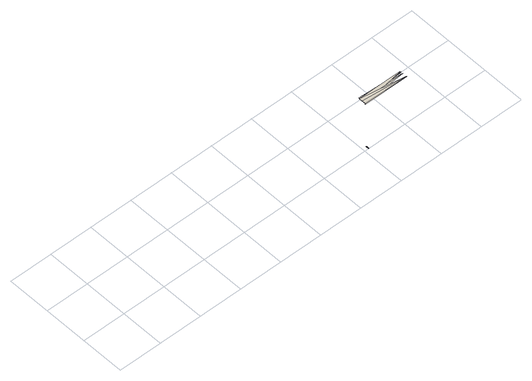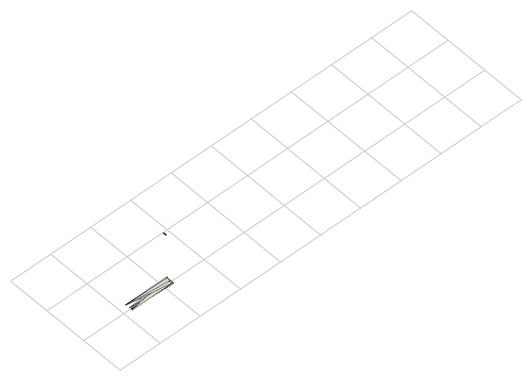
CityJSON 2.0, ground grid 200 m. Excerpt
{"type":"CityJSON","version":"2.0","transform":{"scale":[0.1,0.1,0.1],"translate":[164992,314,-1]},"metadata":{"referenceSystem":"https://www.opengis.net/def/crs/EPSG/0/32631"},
"CityObjects":{
"building1":{"type":"Building","attributes":{"properties":{"Pset_BuildingCommon":{"Reference":"Project Information","NumberOfStoreys":2},"Other":{"Category":"Project Information","Client Name":"Owner","Project Address":"Enter address here","Project Issue Date":"Issue Date","Project Name":"Project Name","Project Number":"Project Number","Project Status":"Project Status"}}},"geometry":[{"type":"MultiSurface","lod":"2.2","boundaries":[[[0,1,2]],[[3,4,1]],[[5,4,6]],[[3,1,0]],[[3,0,7]],[[3,4,5]],[[3,7,8]],[[9,0,2]],[[10,3,11]],[[12,2,0]],[[10,3,5]],[[12,7,0]],[[5,10,13]],[[14,0,7]],[[14,8,7]],[[15,7,8]],[[15,3,8]],[[16,8,3]],[[17,9,2]],[[16,11,3]],[[12,9,2]],[[18,3,11]],[[9,12,0]],[[10,11,18]],[[11,10,19]],[[13,10,19]],[[14,12,0]],[[10,13,20]],[[5,13,20]],[[12,14,7]],[[13,5,21]],[[15,14,7]],[[14,15,8]],[[16,15,8]],[[15,16,3]],[[18,16,3]],[[16,18,11]],[[22,23,24]],[[11,19,18]],[[10,18,19]],[[9,17,25]],[[10,20,19]],[[13,19,20]],[[13,21,20]],[[9,12,25]],[[26,27,23]],[[5,20,21]],[[23,28,26]],[[26,29,30]],[[17,24,25]],[[27,24,23]],[[23,24,28]],[[12,25,14]],[[31,29,30]],[[27,26,30]],[[28,30,26]],[[14,15,32]],[[27,33,24]],[[28,24,33]],[[32,14,25]],[[30,34,27]],[[25,24,35]],[[28,34,30]],[[16,15,36]],[[34,33,27]],[[35,24,33]],[[28,33,34]],[[36,15,32]],[[18,36,16]],[[35,25,32]],[[19,18,37]],[[19,38,20]],[[36,37,18]],[[19,37,38]],[[20,38,21]],[[39,40,41]],[[42,43,44]],[[45,44,46]],[[47,48,49]],[[47,49,50]],[[44,51,46]],[[47,52,44]],[[39,52,44]],[[53,47,44]],[[54,39,44]],[[55,48,47]],[[50,53,47]],[[56,57,58]],[[53,47,59]],[[60,61,59]],[[62,60,59]],[[63,64,57]],[[64,57,60]],[[49,48,55]],[[65,63,57]],[[66,67,68]],[[69,66,68]],[[50,49,70]],[[71,66,72]],[[55,63,48]],[[67,68,63]],[[73,74,72]]]}]}
},
"vertices":[
[12209,9,10],[12204,9,10],[12207,9,10],[12218,9,10],[12202,9,10],[12223,9,10],[12201,9,10],[12212,9,10],[12214,9,10],[12207,125,10],[12221,9,10],[12220,9,10],[12209,125,10],[12222,9,10],[12212,125,10],[12214,125,10],[12218,125,10],[12204,125,10],[12220,125,10],[12221,125,10],[12222,125,10],[12223,125,10],[12203,130,10],[12204,135,10],[12210,136,10],[12215,133,10],[12205,141,10],[12211,142,10],[12212,142,10],[12202,143,10],[12211,147,10],[12209,149,10],[12220,136,10],[12217,142,10],[12214,144,10],[12219,140,10],[12221,133,10],[12222,130,10],[12222,127,10],[13625,2061,10],[9930,2061,10],[15467,2061,10],[17240,1740,10],[9930,1740,10],[13625,1740,10],[13597,1740,10],[13597,1712,10],[13625,1914,10],[13625,2006,10],[13625,2022,10],[13625,2102,10],[15670,1712,10],[15642,1740,10],[15642,1914,10],[15642,2061,10],[15642,2006,10],[15564,1934,10],[13670,1934,10],[13703,1934,10],[13692,1914,10],[13692,1934,10],[15575,1914,10],[15575,1934,10],[13670,2006,10],[15597,1934,10],[15597,2006,10],[13658,2011,10],[15608,2006,10],[13658,2006,10],[15608,2011,10],[15642,2022,10],[15596,2018,10],[13671,2018,10],[15572,2018,10],[13694,2018,10]
]}
